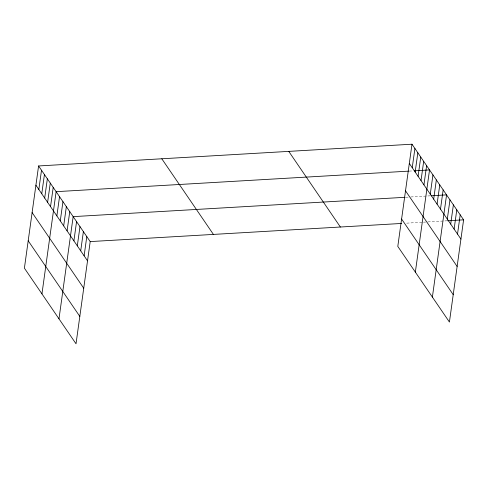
<?xml version="1.0" encoding="UTF-8"?>
<svg xmlns="http://www.w3.org/2000/svg" width="488" height="488" viewBox="0 0 488 488"><rect width="100%" height="100%" fill="white"/><g stroke="black" fill="none" stroke-linecap="round" stroke-linejoin="round"><path stroke-width="0.37" stroke-dasharray="2.44 1.83" d="M409.121 171.111L412.763 170.898M405.735 197.256L408.651 197.085M410.841 196.957L430.526 195.81M406.73 223.15L422.767 222.217M423.499 222.174L425.682 222.046M427.872 221.918L446.831 220.814"/><path stroke-width="0.73" d="M38.582 165.957L24.4 268.162L76.018 343.796L90.201 241.59L38.582 165.957L411.982 144.204L463.6 219.838L449.418 322.043L397.799 246.409L411.982 144.204M38.839 189.484L41.504 170.245M41.761 193.766L44.432 174.533M44.689 198.055L47.354 178.815M47.61 202.337L50.282 183.104M50.538 206.625L53.204 187.386M41.95 293.88L56.132 191.674L408.389 171.154M56.87 215.903L59.536 196.664M60.274 220.893L62.946 201.654M63.684 225.883L66.35 206.65M67.088 230.879L69.76 211.639M58.981 318.835L73.163 216.629L405.01 197.298M73.901 240.859L76.573 221.625M77.311 245.854L79.977 226.615M80.715 250.844L83.387 231.605M84.119 255.834L86.791 236.601M412.238 167.726L414.91 148.492M415.166 172.014L417.832 152.774M418.088 176.302L420.76 157.063M421.016 180.584L423.682 161.351M423.938 184.873L426.61 165.633M415.349 272.127L429.531 169.922L414.22 170.812M430.27 194.151L432.941 174.911M433.68 199.141L436.345 179.901M437.083 204.13L439.755 184.897M440.493 209.12L443.159 189.887M432.386 297.082L446.569 194.877L431.258 195.767M447.307 219.106L449.973 199.873M450.711 224.096L453.382 204.862M454.115 229.092L456.786 209.852M457.524 234.081L460.196 214.842M90.201 241.59L401.624 223.449M447.557 220.771L463.6 219.838M409.316 163.443L460.928 239.071M405.516 190.82L457.134 266.454M401.6 219.033L453.218 294.661M288.762 151.384L340.38 227.018M161.803 158.783L213.421 234.411M35.911 185.196L87.529 260.824M32.116 212.573L83.729 288.207M28.2 240.785L79.812 316.413"/></g></svg>
